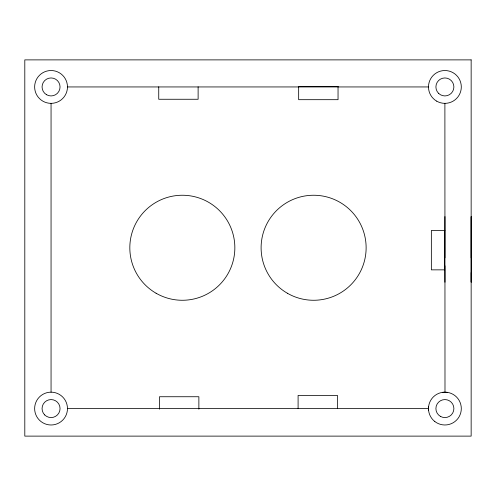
<?xml version="1.0" encoding="UTF-8"?>
<svg xmlns="http://www.w3.org/2000/svg" width="496" height="496" viewBox="0 0 496 496"><rect width="100%" height="100%" fill="white"/><g stroke="black" fill="none" stroke-linecap="round" stroke-linejoin="round"><path stroke-width="0.74" d="M428.612 410.62L428.637 406.336M444.943 216.578L444.918 257.895M67.468 86.943A16.411 16.411 0 0 0 42.848 72.726A16.411 16.411 0 0 0 42.848 101.153A16.411 16.411 0 0 0 67.468 86.943L428.488 86.943M444.918 230.473L431.353 230.473L431.353 269.855L444.478 269.855L444.478 230.473M67.468 408.574A16.411 16.411 0 0 1 42.848 422.79A16.411 16.411 0 0 1 42.848 394.363A16.411 16.411 0 0 1 67.468 408.574L428.625 408.574M442.854 392.293L447.138 392.317M444.943 282.218L444.924 265.806M471.181 272.595L471.2 282.205L471.2 216.566L471.175 257.883M444.893 103.348L444.993 392.305M337.478 408.549L337.478 395.424L298.096 395.424L298.096 408.549M198.871 409.188L198.871 396.738L159.489 396.738L159.489 409.188M198.121 86.812L198.121 99.262L158.739 99.262L158.739 86.812M51.057 103.348L51.057 392.169M471.15 59.88L24.8 59.88L24.8 436.12L471.15 436.12L471.15 59.88M338.043 86.552L298.66 86.552L298.66 99.684L338.043 99.684L338.043 86.552M440.398 416.361A8.99 8.99 0 0 0 453.89 408.574A8.99 8.99 0 0 0 440.398 400.787A8.99 8.99 0 0 0 440.398 416.361M438.538 93.298A8.99 8.99 0 0 0 453.58 89.268A8.99 8.99 0 0 0 442.568 78.256A8.99 8.99 0 0 0 438.538 93.298M436.691 101.153A16.411 16.411 0 0 0 461.305 86.943A16.411 16.411 0 0 0 436.691 72.726A16.411 16.411 0 0 0 436.691 101.153M44.696 414.935A8.99 8.99 0 0 0 59.743 410.905A8.99 8.99 0 0 0 48.726 399.888A8.99 8.99 0 0 0 44.696 414.935M46.562 94.73A8.99 8.99 0 0 0 60.047 86.943A8.99 8.99 0 0 0 46.562 79.155A8.99 8.99 0 0 0 46.562 94.73M434.825 421.532A16.411 16.411 0 0 0 461.15 410.818A16.411 16.411 0 0 0 438.706 393.378A16.411 16.411 0 0 0 434.825 421.532M287.358 293.235A52.514 52.514 0 0 0 366.129 247.758A52.514 52.514 0 0 0 287.358 202.281A52.514 52.514 0 0 0 287.358 293.235M156.079 293.235A52.514 52.514 0 0 0 234.85 247.758A52.514 52.514 0 0 0 156.079 202.281A52.514 52.514 0 0 0 156.079 293.235"/></g></svg>
